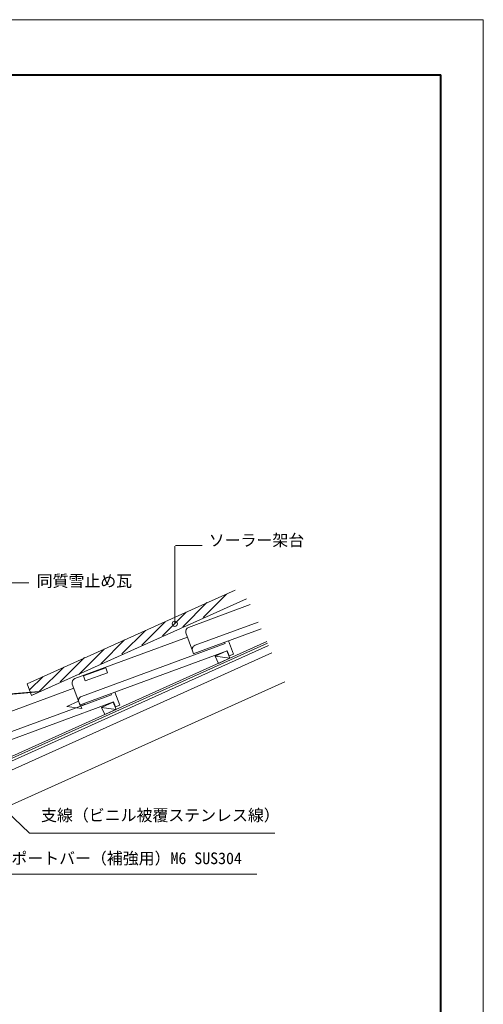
# Model space of a CAD drawing. Units: millimetres on the paper, with parts at other scales. Extents: x -210 to 210, y -148 to 150.
# Drawn here: x 122.6 to 210, y -35.7 to 149.9 of the extents above; entities that cross this region are included whole.
import ezdxf
from ezdxf.enums import TextEntityAlignment as Align

# ---------------------------------------------------------------- set-up
doc = ezdxf.new("R2010")
doc.units = ezdxf.units.MM
doc.header["$PDMODE"] = 32
doc.header["$PDSIZE"] = 1
for name, color, linetype, lineweight in [('0-2', 5, 'Continuous', 9), ('0-4', 5, 'Continuous', 9), ('0-8', 2, 'Continuous', 25), ('F-0_通り芯', 6, 'Continuous', 9)]:
    doc.layers.add(name, color=color, linetype=linetype, lineweight=lineweight)
doc.styles.add('ＭＳ ゴシック', font='')
doc.styles.get('ＭＳ ゴシック').set_extended_font_data('MS Gothic')

msp = doc.modelspace()

# ---------------------------------------------------------------- linework, layer by layer
at = {"layer": '0-2'}
for p, q in [((154.408, 35.36), (166.042, 39.642)), ((155.652, 31.982), (167.523, 36.351)), ((132.978, 25.717), (154.226, 33.538)), ((153.934, 34.333), (155.177, 30.955)), ((155.293, 30.358), (168.099, 35.071)), ((84.16, -5.585), (169.178, 32.673)), ((84.283, -5.859), (169.301, 32.399)), ((84.489, -6.315), (169.507, 31.943)), ((134.221, 22.338), (161.321, 32.313)), ((161.235, 32.545), (161.321, 32.313)), ((161.235, 32.545), (161.321, 32.313)), ((161.986, 32.821), (162.9, 30.337)), ((161.986, 32.821), (162.9, 30.337)), ((76.897, -11.376), (170.122, 30.575)), ((133.863, 20.714), (161.71, 30.964)), ((155.177, 30.955), (155.386, 30.388)), ((159.433, 29.932), (161.621, 30.917)), ((159.433, 29.932), (162.237, 29.549)), ((159.433, 29.932), (162.237, 29.549)), ((159.433, 29.932), (162.237, 29.549)), ((159.433, 29.932), (162.237, 29.549)), ((161.71, 30.964), (162.056, 30.026)), ((161.71, 30.964), (162.056, 30.026)), ((162.056, 30.026), (162.9, 30.337)), ((162.056, 30.026), (162.9, 30.337)), ((134.608, 26.21), (138.831, 27.764)), ((138.831, 27.764), (139.176, 26.826)), ((84.283, -14.632), (172.584, 25.104)), ((132.503, 24.689), (133.747, 21.311)), ((111.548, 16.073), (132.796, 23.894)), ((112.791, 12.695), (139.89, 22.669)), ((139.805, 22.901), (139.89, 22.669)), ((140.556, 23.178), (141.47, 20.693)), ((112.433, 11.071), (140.28, 21.321)), ((131.482, 20.463), (134.287, 20.08)), ((131.482, 20.463), (134.287, 20.08)), ((133.747, 21.311), (133.956, 20.744)), ((134.105, 20.557), (134.95, 20.868)), ((138.003, 20.289), (140.191, 21.273)), ((140.28, 21.321), (140.626, 20.382)), ((140.626, 20.382), (141.47, 20.693)), ((138.003, 20.289), (140.807, 19.906)), ((138.003, 20.289), (140.807, 19.906)), ((138.618, 18.921), (138.003, 20.289)), ((138.618, 18.921), (138.003, 20.289)), ((140.807, 19.906), (138.618, 18.921)), ((140.807, 19.906), (138.618, 18.921))]:
    msp.add_line(p, q, dxfattribs=at)
msp.add_lwpolyline([(160.048, 28.564), (159.433, 29.932), (161.621, 30.917), (162.237, 29.549)], close=True, dxfattribs=at)
msp.add_lwpolyline([(160.048, 28.564), (159.433, 29.932), (161.621, 30.917), (162.237, 29.549)], close=True, dxfattribs=at)
for points in [[(159.433, 29.932), (161.621, 30.917), (162.237, 29.549)], [(159.433, 29.932), (161.621, 30.917), (162.237, 29.549)], [(134.608, 26.21), (134.953, 25.271), (139.176, 26.826)], [(131.482, 20.463), (133.671, 21.448), (134.287, 20.08)], [(131.482, 20.463), (133.671, 21.448), (134.287, 20.08)], [(138.003, 20.289), (140.191, 21.273), (140.807, 19.906)], [(138.003, 20.289), (140.191, 21.273), (140.807, 19.906)]]:
    msp.add_lwpolyline(points, dxfattribs=at)
for centre, start, end in [((154.684, 34.609), 110.20749, 200.20695), ((155.928, 31.231), 110.2068, 200.20738), ((133.254, 24.966), 110.20723, 200.20695), ((134.498, 21.587), 110.2068, 200.20738)]:
    msp.add_arc(centre, 0.8, start, end, dxfattribs=at)
at = {"layer": '0-4'}
for p, q in [((151.839, 50.691), (151.839, 36.039)), ((151.985, 50.82), (156.985, 50.82)), ((119.344, 43.744), (124.344, 43.744)), ((124.435, -3.401), (103.422, 16.59)), ((124.435, -3.401), (170.691, -3.401)), ((114.51, -11.126), (167.31, -11.126))]:
    msp.add_line(p, q, dxfattribs=at)
msp.add_point((151.839, 36.039), dxfattribs=at)
at = {"layer": '0-8', "color": 5, "lineweight": 9}
for p, q in [((163.211, 42.346), (123.98, 24.691)), ((165.339, 40.749), (124.811, 22.512)), ((124.811, 22.512), (123.98, 24.691))]:
    msp.add_line(p, q, dxfattribs=at)
at = {"layer": '0-8', "color": 1, "lineweight": 18}
for p, q in [((163.211, 42.346), (123.98, 24.691)), ((157.204, 37.22), (161.575, 41.591)), ((165.339, 40.749), (124.935, 22.568)), ((153.328, 35.465), (157.884, 40.021)), ((149.527, 33.785), (153.972, 38.23)), ((145.651, 32.031), (150.022, 36.401)), ((141.849, 30.35), (146.294, 34.795)), ((137.899, 28.522), (142.381, 33.004)), ((133.764, 26.508), (138.543, 31.286)), ((126.198, 23.184), (130.902, 27.888)), ((130.222, 25.087), (134.815, 29.68)), ((126.989, 26.097), (124.471, 23.578)), ((123.98, 24.691), (124.811, 22.512))]:
    msp.add_line(p, q, dxfattribs=at)
at = {"layer": '0-8', "color": 6, "lineweight": 18}
for p, q in [((60.156, 17.599), (126.189, 23.284)), ((60.165, 17.499), (126.198, 23.184))]:
    msp.add_line(p, q, dxfattribs=at)
at = {"layer": 'F-0_通り芯'}
for p, q in [((210, 149.878), (-210, 149.878)), ((210, -148.5), (210, 149.878))]:
    msp.add_line(p, q, dxfattribs=at)
at = {"layer": 'F-0_通り芯', "color": 3, "lineweight": 40}
for p in [(-188, 139.5), (202, -140.5)]:
    msp.add_line(p, (202, 139.5), dxfattribs=at)

# ---------------------------------------------------------------- texts
at = {"layer": '0-4', "color": 7, "style": 'ＭＳ ゴシック'}
for s, p in [('ソーラー架台', (158.238, 50.03)), ('同質雪止め瓦', (125.795, 42.361)), ('支線（ビニル被覆ステンレス線）', (126.623, -1.796)), ('サポートバー（補強用）M6 SUS304', (118.03, -9.916))]:
    msp.add_text(s, height=2.199, dxfattribs=at).set_placement(p, align=Align.BOTTOM_LEFT)

doc.saveas('drawing.dxf')
